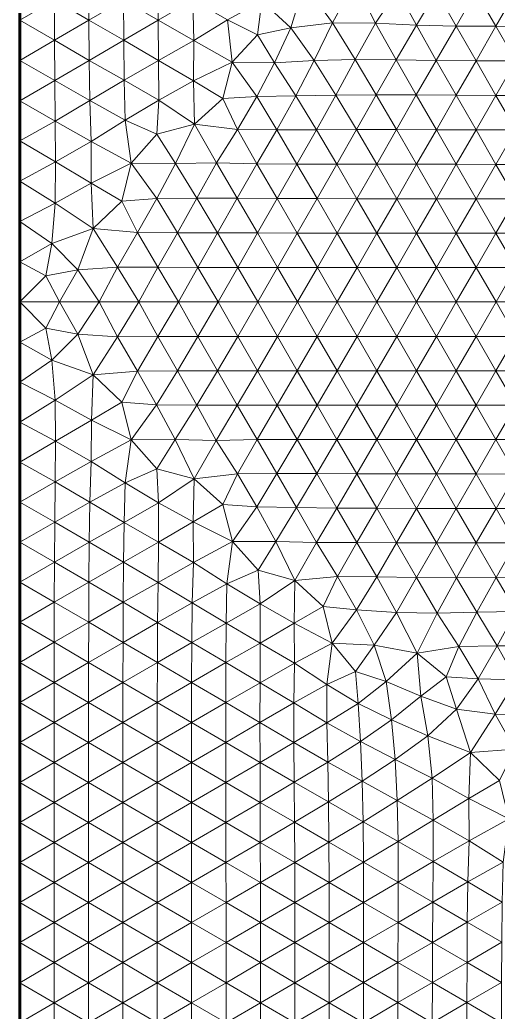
# Model space of a CAD drawing. Extents: x 1.2 to 53.9, y -43.5 to 3.2.
# Drawn here: x 31.409 to 33.82, y -34.335 to -29.338 of the extents above; entities that cross this region are included whole.
import ezdxf

# ---------------------------------------------------------------- set-up
doc = ezdxf.new("R2010")
doc.units = 0
doc.header["$MEASUREMENT"] = 0
doc.layers.add('layer', color=7, linetype='Continuous')

msp = doc.modelspace()

# ---------------------------------------------------------------- linework, layer by layer
at = {"color": 1, "lineweight": 60}
msp.add_line((31.4091, -43.4649), (31.4091, -23.259), dxfattribs=at)
at = {"layer": 'layer', "color": 47, "lineweight": 9}
for points in [[(31.4091, -29.1374), (31.4091, -29.3401), (31.5831, -29.2388)], [(31.7567, -29.1374), (31.5831, -29.2388), (31.7575, -29.34)], [(31.7567, -29.1374), (31.7575, -29.34), (31.9313, -29.2388)], [(32.1051, -29.1378), (31.9313, -29.2388), (32.1069, -29.3404)], [(32.1051, -29.1378), (32.1069, -29.3404), (32.2809, -29.2392)], [(32.8422, -29.1572), (32.6282, -29.2444), (32.7753, -29.3782)], [(32.8422, -29.1572), (32.7753, -29.3782), (32.9854, -29.3539)], [(32.8422, -29.1572), (32.9854, -29.3539), (33.0975, -29.1479)], [(32.9854, -29.3539), (33.2019, -29.356), (33.0975, -29.1479)], [(33.0975, -29.1479), (33.2019, -29.356), (33.3132, -29.1884)], [(33.2019, -29.356), (33.4081, -29.3657), (33.3132, -29.1884)], [(33.3132, -29.1884), (33.4081, -29.3657), (33.5093, -29.1953)], [(33.4081, -29.3657), (33.6087, -29.3696), (33.5093, -29.1953)], [(33.5093, -29.1953), (33.6087, -29.3696), (33.7075, -29.1964)], [(33.6087, -29.3696), (33.8085, -29.3711), (33.7075, -29.1964)], [(33.7075, -29.1964), (33.8085, -29.3711), (33.9075, -29.1972)], [(33.8085, -29.3711), (34.0085, -29.3719), (33.9075, -29.1972)], [(31.5831, -29.2388), (31.4091, -29.3401), (31.5837, -29.4414)], [(31.5831, -29.2388), (31.5837, -29.4414), (31.7575, -29.34)], [(31.9313, -29.2388), (31.7575, -29.34), (31.9326, -29.4412)], [(31.9313, -29.2388), (31.9326, -29.4412), (32.1069, -29.3404)], [(32.2809, -29.2392), (32.1069, -29.3404), (32.2855, -29.4429)], [(32.2809, -29.2392), (32.2855, -29.4429), (32.4557, -29.3383)], [(32.6282, -29.2444), (32.4557, -29.3383), (32.6066, -29.4134)], [(32.6282, -29.2444), (32.6066, -29.4134), (32.7753, -29.3782)], [(31.4091, -29.3401), (31.4091, -29.5428), (31.5837, -29.4414)], [(31.7575, -29.34), (31.5837, -29.4414), (31.759, -29.5425)], [(31.7575, -29.34), (31.759, -29.5425), (31.9326, -29.4412)], [(32.1069, -29.3404), (31.9326, -29.4412), (32.1083, -29.5427)], [(32.1069, -29.3404), (32.1083, -29.5427), (32.2855, -29.4429)], [(32.4557, -29.3383), (32.2855, -29.4429), (32.4799, -29.5508)], [(32.4557, -29.3383), (32.4799, -29.5508), (32.6066, -29.4134)], [(32.6066, -29.4134), (32.6934, -29.5553), (32.7753, -29.3782)], [(32.6934, -29.5553), (32.893, -29.544), (32.7753, -29.3782)], [(32.7753, -29.3782), (32.893, -29.544), (32.9854, -29.3539)], [(32.893, -29.544), (33.0992, -29.538), (32.9854, -29.3539)], [(32.9854, -29.3539), (33.0992, -29.538), (33.2019, -29.356)], [(33.0992, -29.538), (33.3053, -29.5396), (33.2019, -29.356)], [(33.2019, -29.356), (33.3053, -29.5396), (33.4081, -29.3657)], [(33.3053, -29.5396), (33.5081, -29.5428), (33.4081, -29.3657)], [(33.4081, -29.3657), (33.5081, -29.5428), (33.6087, -29.3696)], [(33.5081, -29.5428), (33.7087, -29.5446), (33.6087, -29.3696)], [(33.6087, -29.3696), (33.7087, -29.5446), (33.8085, -29.3711)], [(33.7087, -29.5446), (33.9088, -29.5455), (33.8085, -29.3711)], [(33.8085, -29.3711), (33.9088, -29.5455), (34.0085, -29.3719)], [(32.6066, -29.4134), (32.4799, -29.5508), (32.6934, -29.5553)], [(31.5837, -29.4414), (31.4091, -29.5428), (31.5849, -29.6443)], [(31.5837, -29.4414), (31.5849, -29.6443), (31.759, -29.5425)], [(31.9326, -29.4412), (31.759, -29.5425), (31.9348, -29.6428)], [(31.9326, -29.4412), (31.9348, -29.6428), (32.1083, -29.5427)], [(32.2855, -29.4429), (32.1083, -29.5427), (32.2837, -29.6463)], [(32.2855, -29.4429), (32.2837, -29.6463), (32.4799, -29.5508)], [(31.4091, -29.5428), (31.4091, -29.7455), (31.5849, -29.6443)], [(31.759, -29.5425), (31.5849, -29.6443), (31.7622, -29.7453)], [(31.759, -29.5425), (31.7622, -29.7453), (31.9348, -29.6428)], [(32.1083, -29.5427), (31.9348, -29.6428), (32.1089, -29.7422)], [(32.1083, -29.5427), (32.1089, -29.7422), (32.2837, -29.6463)], [(32.4799, -29.5508), (32.2837, -29.6463), (32.4324, -29.7351)], [(32.4799, -29.5508), (32.4324, -29.7351), (32.603, -29.7241)], [(32.4799, -29.5508), (32.603, -29.7241), (32.6934, -29.5553)], [(32.603, -29.7241), (32.8004, -29.721), (32.6934, -29.5553)], [(32.6934, -29.5553), (32.8004, -29.721), (32.893, -29.544)], [(32.8004, -29.721), (33.0017, -29.7172), (32.893, -29.544)], [(32.893, -29.544), (33.0017, -29.7172), (33.0992, -29.538)], [(33.0017, -29.7172), (33.2049, -29.7159), (33.0992, -29.538)], [(33.0992, -29.538), (33.2049, -29.7159), (33.3053, -29.5396)], [(33.2049, -29.7159), (33.4074, -29.7168), (33.3053, -29.5396)], [(33.3053, -29.5396), (33.4074, -29.7168), (33.5081, -29.5428)], [(33.4074, -29.7168), (33.6086, -29.7181), (33.5081, -29.5428)], [(33.5081, -29.5428), (33.6086, -29.7181), (33.7087, -29.5446)], [(33.6086, -29.7181), (33.8089, -29.7189), (33.7087, -29.5446)], [(33.7087, -29.5446), (33.8089, -29.7189), (33.9088, -29.5455)], [(33.8089, -29.7189), (34.009, -29.7193), (33.9088, -29.5455)], [(31.5849, -29.6443), (31.4091, -29.7455), (31.5871, -29.8482)], [(31.5849, -29.6443), (31.5871, -29.8482), (31.7622, -29.7453)], [(31.9348, -29.6428), (31.7622, -29.7453), (31.9405, -29.8428)], [(31.9348, -29.6428), (31.9405, -29.8428), (32.1089, -29.7422)], [(32.2837, -29.6463), (32.1089, -29.7422), (32.289, -29.8642)], [(32.2837, -29.6463), (32.289, -29.8642), (32.4324, -29.7351)], [(32.4324, -29.7351), (32.5056, -29.8898), (32.603, -29.7241)], [(32.5056, -29.8898), (32.7042, -29.8927), (32.603, -29.7241)], [(32.603, -29.7241), (32.7042, -29.8927), (32.8004, -29.721)], [(32.7042, -29.8927), (32.9045, -29.8922), (32.8004, -29.721)], [(32.8004, -29.721), (32.9045, -29.8922), (33.0017, -29.7172)], [(32.9045, -29.8922), (33.1058, -29.8913), (33.0017, -29.7172)], [(33.0017, -29.7172), (33.1058, -29.8913), (33.2049, -29.7159)], [(33.1058, -29.8913), (33.3074, -29.8913), (33.2049, -29.7159)], [(33.2049, -29.7159), (33.3074, -29.8913), (33.4074, -29.7168)], [(33.3074, -29.8913), (33.5084, -29.8918), (33.4074, -29.7168)], [(33.4074, -29.7168), (33.5084, -29.8918), (33.6086, -29.7181)], [(33.5084, -29.8918), (33.7089, -29.8923), (33.6086, -29.7181)], [(33.6086, -29.7181), (33.7089, -29.8923), (33.8089, -29.7189)], [(33.7089, -29.8923), (33.909, -29.8927), (33.8089, -29.7189)], [(33.8089, -29.7189), (33.909, -29.8927), (34.009, -29.7193)], [(31.4091, -29.7455), (31.4091, -29.9482), (31.5871, -29.8482)], [(31.7622, -29.7453), (31.5871, -29.8482), (31.7693, -29.9518)], [(31.7622, -29.7453), (31.7693, -29.9518), (31.9405, -29.8428)], [(32.1089, -29.7422), (31.9405, -29.8428), (32.1, -29.9144)], [(32.1089, -29.7422), (32.1, -29.9144), (32.289, -29.8642)], [(32.289, -29.8642), (32.5056, -29.8898), (32.4324, -29.7351)], [(31.5871, -29.8482), (31.4091, -29.9482), (31.5885, -30.0538)], [(31.5871, -29.8482), (31.5885, -30.0538), (31.7693, -29.9518)], [(31.9405, -29.8428), (31.7693, -29.9518), (31.9704, -30.0603)], [(31.9405, -29.8428), (31.9704, -30.0603), (32.1, -29.9144)], [(32.1, -29.9144), (32.1931, -30.0622), (32.289, -29.8642)], [(32.1931, -30.0622), (32.3996, -30.0589), (32.289, -29.8642)], [(32.289, -29.8642), (32.3996, -30.0589), (32.5056, -29.8898)], [(32.1, -29.9144), (31.9704, -30.0603), (32.1931, -30.0622)], [(32.3996, -30.0589), (32.6044, -30.0636), (32.5056, -29.8898)], [(32.5056, -29.8898), (32.6044, -30.0636), (32.7042, -29.8927)], [(32.6044, -30.0636), (32.8058, -30.0652), (32.7042, -29.8927)], [(32.7042, -29.8927), (32.8058, -30.0652), (32.9045, -29.8922)], [(32.8058, -30.0652), (33.0068, -30.0653), (32.9045, -29.8922)], [(32.9045, -29.8922), (33.0068, -30.0653), (33.1058, -29.8913)], [(33.0068, -30.0653), (33.2077, -30.0653), (33.1058, -29.8913)], [(33.1058, -29.8913), (33.2077, -30.0653), (33.3074, -29.8913)], [(33.2077, -30.0653), (33.4084, -30.0655), (33.3074, -29.8913)], [(33.3074, -29.8913), (33.4084, -30.0655), (33.5084, -29.8918)], [(33.4084, -30.0655), (33.6088, -30.0657), (33.5084, -29.8918)], [(33.5084, -29.8918), (33.6088, -30.0657), (33.7089, -29.8923)], [(33.6088, -30.0657), (33.809, -30.066), (33.7089, -29.8923)], [(33.7089, -29.8923), (33.809, -30.066), (33.909, -29.8927)], [(33.809, -30.066), (34.009, -30.0661), (33.909, -29.8927)], [(31.4091, -29.9482), (31.4091, -30.1509), (31.5885, -30.0538)], [(31.7693, -29.9518), (31.5885, -30.0538), (31.7694, -30.1614)], [(31.7693, -29.9518), (31.7694, -30.1614), (31.9704, -30.0603)], [(31.5885, -30.0538), (31.4091, -30.1509), (31.5876, -30.2622)], [(31.5885, -30.0538), (31.5876, -30.2622), (31.7694, -30.1614)], [(31.9704, -30.0603), (31.7694, -30.1614), (31.9238, -30.2517)], [(31.9704, -30.0603), (31.9238, -30.2517), (32.0988, -30.2385)], [(31.9704, -30.0603), (32.0988, -30.2385), (32.1931, -30.0622)], [(32.0988, -30.2385), (32.3007, -30.2364), (32.1931, -30.0622)], [(32.1931, -30.0622), (32.3007, -30.2364), (32.3996, -30.0589)], [(32.3007, -30.2364), (32.5039, -30.2366), (32.3996, -30.0589)], [(32.3996, -30.0589), (32.5039, -30.2366), (32.6044, -30.0636)], [(32.5039, -30.2366), (32.7062, -30.238), (32.6044, -30.0636)], [(32.6044, -30.0636), (32.7062, -30.238), (32.8058, -30.0652)], [(32.7062, -30.238), (32.9073, -30.2387), (32.8058, -30.0652)], [(32.8058, -30.0652), (32.9073, -30.2387), (33.0068, -30.0653)], [(32.9073, -30.2387), (33.108, -30.2389), (33.0068, -30.0653)], [(33.0068, -30.0653), (33.108, -30.2389), (33.2077, -30.0653)], [(33.108, -30.2389), (33.3085, -30.239), (33.2077, -30.0653)], [(33.2077, -30.0653), (33.3085, -30.239), (33.4084, -30.0655)], [(33.3085, -30.239), (33.5088, -30.2391), (33.4084, -30.0655)], [(33.4084, -30.0655), (33.5088, -30.2391), (33.6088, -30.0657)], [(33.5088, -30.2391), (33.709, -30.2392), (33.6088, -30.0657)], [(33.6088, -30.0657), (33.709, -30.2392), (33.809, -30.066)], [(33.709, -30.2392), (33.909, -30.2393), (33.809, -30.066)], [(33.809, -30.066), (33.909, -30.2393), (34.009, -30.0661)], [(31.4091, -30.1509), (31.4091, -30.3536), (31.5876, -30.2622)], [(31.7694, -30.1614), (31.5876, -30.2622), (31.7792, -30.3896)], [(31.7694, -30.1614), (31.7792, -30.3896), (31.9238, -30.2517)], [(31.5876, -30.2622), (31.4091, -30.3536), (31.571, -30.4642)], [(31.5876, -30.2622), (31.571, -30.4642), (31.7792, -30.3896)], [(31.7792, -30.3896), (32.0018, -30.4095), (31.9238, -30.2517)], [(31.9238, -30.2517), (32.0018, -30.4095), (32.0988, -30.2385)], [(32.0018, -30.4095), (32.203, -30.4107), (32.0988, -30.2385)], [(32.0988, -30.2385), (32.203, -30.4107), (32.3007, -30.2364)], [(32.203, -30.4107), (32.4049, -30.4109), (32.3007, -30.2364)], [(32.3007, -30.2364), (32.4049, -30.4109), (32.5039, -30.2366)], [(32.4049, -30.4109), (32.6066, -30.4114), (32.5039, -30.2366)], [(32.5039, -30.2366), (32.6066, -30.4114), (32.7062, -30.238)], [(32.6066, -30.4114), (32.8077, -30.4119), (32.7062, -30.238)], [(32.7062, -30.238), (32.8077, -30.4119), (32.9073, -30.2387)], [(32.8077, -30.4119), (33.0083, -30.4122), (32.9073, -30.2387)], [(32.9073, -30.2387), (33.0083, -30.4122), (33.108, -30.2389)], [(33.0083, -30.4122), (33.2087, -30.4124), (33.108, -30.2389)], [(33.108, -30.2389), (33.2087, -30.4124), (33.3085, -30.239)], [(33.2087, -30.4124), (33.4089, -30.4125), (33.3085, -30.239)], [(33.3085, -30.239), (33.4089, -30.4125), (33.5088, -30.2391)], [(33.4089, -30.4125), (33.609, -30.4125), (33.5088, -30.2391)], [(33.5088, -30.2391), (33.609, -30.4125), (33.709, -30.2392)], [(33.609, -30.4125), (33.809, -30.4126), (33.709, -30.2392)], [(33.709, -30.2392), (33.809, -30.4126), (33.909, -30.2393)], [(33.809, -30.4126), (34.0091, -30.4126), (33.909, -30.2393)], [(31.4091, -30.3536), (31.4091, -30.5563), (31.571, -30.4642)], [(31.7792, -30.3896), (31.571, -30.4642), (31.7015, -30.5969)], [(31.7015, -30.5969), (31.9009, -30.583), (31.7792, -30.3896)], [(31.7792, -30.3896), (31.9009, -30.583), (32.0018, -30.4095)], [(31.9009, -30.583), (32.105, -30.5843), (32.0018, -30.4095)], [(32.0018, -30.4095), (32.105, -30.5843), (32.203, -30.4107)], [(32.105, -30.5843), (32.3064, -30.5848), (32.203, -30.4107)], [(32.203, -30.4107), (32.3064, -30.5848), (32.4049, -30.4109)], [(32.3064, -30.5848), (32.5074, -30.5851), (32.4049, -30.4109)], [(32.4049, -30.4109), (32.5074, -30.5851), (32.6066, -30.4114)], [(32.5074, -30.5851), (32.7081, -30.5854), (32.6066, -30.4114)], [(32.6066, -30.4114), (32.7081, -30.5854), (32.8077, -30.4119)], [(32.7081, -30.5854), (32.9086, -30.5856), (32.8077, -30.4119)], [(32.8077, -30.4119), (32.9086, -30.5856), (33.0083, -30.4122)], [(32.9086, -30.5856), (33.1088, -30.5857), (33.0083, -30.4122)], [(33.0083, -30.4122), (33.1088, -30.5857), (33.2087, -30.4124)], [(33.1088, -30.5857), (33.3089, -30.5857), (33.2087, -30.4124)], [(33.2087, -30.4124), (33.3089, -30.5857), (33.4089, -30.4125)], [(33.3089, -30.5857), (33.509, -30.5858), (33.4089, -30.4125)], [(33.4089, -30.4125), (33.509, -30.5858), (33.609, -30.4125)], [(33.509, -30.5858), (33.709, -30.5858), (33.609, -30.4125)], [(33.609, -30.4125), (33.709, -30.5858), (33.809, -30.4126)], [(33.709, -30.5858), (33.9091, -30.5858), (33.809, -30.4126)], [(33.809, -30.4126), (33.9091, -30.5858), (34.0091, -30.4126)], [(31.571, -30.4642), (31.4091, -30.5563), (31.5399, -30.627)], [(31.571, -30.4642), (31.5399, -30.627), (31.7015, -30.5969)], [(31.4091, -30.5563), (31.4091, -30.759), (31.5399, -30.627)], [(31.4091, -30.759), (31.6091, -30.759), (31.5399, -30.627)], [(31.5399, -30.627), (31.6091, -30.759), (31.7015, -30.5969)], [(31.6091, -30.759), (31.8091, -30.759), (31.7015, -30.5969)], [(31.7015, -30.5969), (31.8091, -30.759), (31.9009, -30.583)], [(31.8091, -30.759), (32.0091, -30.759), (31.9009, -30.583)], [(31.9009, -30.583), (32.0091, -30.759), (32.105, -30.5843)], [(32.0091, -30.759), (32.2091, -30.759), (32.105, -30.5843)], [(32.105, -30.5843), (32.2091, -30.759), (32.3064, -30.5848)], [(32.2091, -30.759), (32.4091, -30.759), (32.3064, -30.5848)], [(32.3064, -30.5848), (32.4091, -30.759), (32.5074, -30.5851)], [(32.4091, -30.759), (32.6091, -30.759), (32.5074, -30.5851)], [(32.5074, -30.5851), (32.6091, -30.759), (32.7081, -30.5854)], [(32.6091, -30.759), (32.8091, -30.759), (32.7081, -30.5854)], [(32.7081, -30.5854), (32.8091, -30.759), (32.9086, -30.5856)], [(32.8091, -30.759), (33.0091, -30.759), (32.9086, -30.5856)], [(32.9086, -30.5856), (33.0091, -30.759), (33.1088, -30.5857)], [(33.0091, -30.759), (33.2091, -30.759), (33.1088, -30.5857)], [(33.1088, -30.5857), (33.2091, -30.759), (33.3089, -30.5857)], [(33.2091, -30.759), (33.4091, -30.759), (33.3089, -30.5857)], [(33.3089, -30.5857), (33.4091, -30.759), (33.509, -30.5858)], [(33.4091, -30.759), (33.6091, -30.759), (33.509, -30.5858)], [(33.509, -30.5858), (33.6091, -30.759), (33.709, -30.5858)], [(33.6091, -30.759), (33.8091, -30.759), (33.709, -30.5858)], [(33.709, -30.5858), (33.8091, -30.759), (33.9091, -30.5858)], [(33.8091, -30.759), (34.0091, -30.759), (33.9091, -30.5858)], [(31.4091, -30.759), (31.4091, -30.9607), (31.54, -30.8903)], [(31.6091, -30.759), (31.4091, -30.759), (31.54, -30.8903)], [(31.7015, -30.9205), (31.6091, -30.759), (31.54, -30.8903)], [(31.8091, -30.759), (31.6091, -30.759), (31.7015, -30.9205)], [(31.901, -30.9342), (31.8091, -30.759), (31.7015, -30.9205)], [(32.0091, -30.759), (31.8091, -30.759), (31.901, -30.9342)], [(32.1051, -30.9329), (32.0091, -30.759), (31.901, -30.9342)], [(32.2091, -30.759), (32.0091, -30.759), (32.1051, -30.9329)], [(32.3064, -30.9324), (32.2091, -30.759), (32.1051, -30.9329)], [(32.4091, -30.759), (32.2091, -30.759), (32.3064, -30.9324)], [(32.5074, -30.9323), (32.4091, -30.759), (32.3064, -30.9324)], [(32.6091, -30.759), (32.4091, -30.759), (32.5074, -30.9323)], [(32.708, -30.9322), (32.6091, -30.759), (32.5074, -30.9323)], [(32.8091, -30.759), (32.6091, -30.759), (32.708, -30.9322)], [(32.9085, -30.9322), (32.8091, -30.759), (32.708, -30.9322)], [(33.0091, -30.759), (32.8091, -30.759), (32.9085, -30.9322)], [(33.1088, -30.9322), (33.0091, -30.759), (32.9085, -30.9322)], [(33.2091, -30.759), (33.0091, -30.759), (33.1088, -30.9322)], [(33.3089, -30.9322), (33.2091, -30.759), (33.1088, -30.9322)], [(33.4091, -30.759), (33.2091, -30.759), (33.3089, -30.9322)], [(33.509, -30.9322), (33.4091, -30.759), (33.3089, -30.9322)], [(33.6091, -30.759), (33.4091, -30.759), (33.509, -30.9322)], [(33.709, -30.9322), (33.6091, -30.759), (33.509, -30.9322)], [(33.8091, -30.759), (33.6091, -30.759), (33.709, -30.9322)], [(33.9091, -30.9322), (33.8091, -30.759), (33.709, -30.9322)], [(34.0091, -30.759), (33.8091, -30.759), (33.9091, -30.9322)], [(31.54, -30.8903), (31.4091, -30.9607), (31.5711, -31.0523)], [(31.54, -30.8903), (31.5711, -31.0523), (31.7015, -30.9205)], [(31.7015, -30.9205), (31.5711, -31.0523), (31.7793, -31.1266)], [(31.901, -30.9342), (31.7015, -30.9205), (31.7793, -31.1266)], [(31.4091, -30.9607), (31.4091, -31.1623), (31.5711, -31.0523)], [(32.0018, -31.1068), (31.901, -30.9342), (31.7793, -31.1266)], [(32.1051, -30.9329), (31.901, -30.9342), (32.0018, -31.1068)], [(32.203, -31.1056), (32.1051, -30.9329), (32.0018, -31.1068)], [(32.3064, -30.9324), (32.1051, -30.9329), (32.203, -31.1056)], [(32.4048, -31.1057), (32.3064, -30.9324), (32.203, -31.1056)], [(32.5074, -30.9323), (32.3064, -30.9324), (32.4048, -31.1057)], [(32.6065, -31.1056), (32.5074, -30.9323), (32.4048, -31.1057)], [(32.708, -30.9322), (32.5074, -30.9323), (32.6065, -31.1056)], [(32.8076, -31.1053), (32.708, -30.9322), (32.6065, -31.1056)], [(32.9085, -30.9322), (32.708, -30.9322), (32.8076, -31.1053)], [(33.0083, -31.1052), (32.9085, -30.9322), (32.8076, -31.1053)], [(33.1088, -30.9322), (32.9085, -30.9322), (33.0083, -31.1052)], [(33.2086, -31.1053), (33.1088, -30.9322), (33.0083, -31.1052)], [(33.3089, -30.9322), (33.1088, -30.9322), (33.2086, -31.1053)], [(33.4089, -31.1053), (33.3089, -30.9322), (33.2086, -31.1053)], [(33.509, -30.9322), (33.3089, -30.9322), (33.4089, -31.1053)], [(33.609, -31.1054), (33.509, -30.9322), (33.4089, -31.1053)], [(33.709, -30.9322), (33.509, -30.9322), (33.609, -31.1054)], [(33.809, -31.1054), (33.709, -30.9322), (33.609, -31.1054)], [(33.9091, -30.9322), (33.709, -30.9322), (33.809, -31.1054)], [(34.0091, -31.1055), (33.9091, -30.9322), (33.809, -31.1054)], [(31.5711, -31.0523), (31.4091, -31.1623), (31.5877, -31.2532)], [(31.5711, -31.0523), (31.5877, -31.2532), (31.7793, -31.1266)], [(31.7793, -31.1266), (31.5877, -31.2532), (31.7696, -31.3534)], [(31.7793, -31.1266), (31.7696, -31.3534), (31.9237, -31.2636)], [(32.0018, -31.1068), (31.7793, -31.1266), (31.9237, -31.2636)], [(32.0986, -31.2766), (32.0018, -31.1068), (31.9237, -31.2636)], [(32.203, -31.1056), (32.0018, -31.1068), (32.0986, -31.2766)], [(32.3005, -31.2791), (32.203, -31.1056), (32.0986, -31.2766)], [(32.4048, -31.1057), (32.203, -31.1056), (32.3005, -31.2791)], [(32.5038, -31.2793), (32.4048, -31.1057), (32.3005, -31.2791)], [(32.6065, -31.1056), (32.4048, -31.1057), (32.5038, -31.2793)], [(32.7062, -31.2785), (32.6065, -31.1056), (32.5038, -31.2793)], [(32.8076, -31.1053), (32.6065, -31.1056), (32.7062, -31.2785)], [(32.9075, -31.2782), (32.8076, -31.1053), (32.7062, -31.2785)], [(33.0083, -31.1052), (32.8076, -31.1053), (32.9075, -31.2782)], [(33.1082, -31.2782), (33.0083, -31.1052), (32.9075, -31.2782)], [(33.2086, -31.1053), (33.0083, -31.1052), (33.1082, -31.2782)], [(33.3086, -31.2784), (33.2086, -31.1053), (33.1082, -31.2782)], [(33.4089, -31.1053), (33.2086, -31.1053), (33.3086, -31.2784)], [(33.5089, -31.2785), (33.4089, -31.1053), (33.3086, -31.2784)], [(33.609, -31.1054), (33.4089, -31.1053), (33.5089, -31.2785)], [(33.709, -31.2786), (33.609, -31.1054), (33.5089, -31.2785)], [(33.809, -31.1054), (33.609, -31.1054), (33.709, -31.2786)], [(33.9091, -31.2787), (33.809, -31.1054), (33.709, -31.2786)], [(34.0091, -31.1055), (33.809, -31.1054), (33.9091, -31.2787)], [(31.4091, -31.1623), (31.4091, -31.3639), (31.5877, -31.2532)], [(31.5877, -31.2532), (31.4091, -31.3639), (31.5886, -31.4605)], [(31.5877, -31.2532), (31.5886, -31.4605), (31.7696, -31.3534)], [(31.9237, -31.2636), (31.7696, -31.3534), (31.9704, -31.4536)], [(31.9237, -31.2636), (31.9704, -31.4536), (32.0986, -31.2766)], [(32.0986, -31.2766), (31.9704, -31.4536), (32.1926, -31.4517)], [(32.3005, -31.2791), (32.0986, -31.2766), (32.1926, -31.4517)], [(32.3993, -31.4557), (32.3005, -31.2791), (32.1926, -31.4517)], [(32.5038, -31.2793), (32.3005, -31.2791), (32.3993, -31.4557)], [(32.6046, -31.4518), (32.5038, -31.2793), (32.3993, -31.4557)], [(32.7062, -31.2785), (32.5038, -31.2793), (32.6046, -31.4518)], [(32.8064, -31.4508), (32.7062, -31.2785), (32.6046, -31.4518)], [(32.9075, -31.2782), (32.7062, -31.2785), (32.8064, -31.4508)], [(33.0075, -31.451), (32.9075, -31.2782), (32.8064, -31.4508)], [(33.1082, -31.2782), (32.9075, -31.2782), (33.0075, -31.451)], [(33.2082, -31.4513), (33.1082, -31.2782), (33.0075, -31.451)], [(33.3086, -31.2784), (33.1082, -31.2782), (33.2082, -31.4513)], [(33.4087, -31.4516), (33.3086, -31.2784), (33.2082, -31.4513)], [(33.5089, -31.2785), (33.3086, -31.2784), (33.4087, -31.4516)], [(33.6089, -31.4518), (33.5089, -31.2785), (33.4087, -31.4516)], [(33.709, -31.2786), (33.5089, -31.2785), (33.6089, -31.4518)], [(33.809, -31.4519), (33.709, -31.2786), (33.6089, -31.4518)], [(33.9091, -31.2787), (33.709, -31.2786), (33.809, -31.4519)], [(34.0091, -31.4519), (33.9091, -31.2787), (33.809, -31.4519)], [(31.4091, -31.3639), (31.4091, -31.5655), (31.5886, -31.4605)], [(31.7696, -31.3534), (31.5886, -31.4605), (31.7693, -31.5616)], [(31.7696, -31.3534), (31.7693, -31.5616), (31.9704, -31.4536)], [(31.5886, -31.4605), (31.4091, -31.5655), (31.587, -31.6649)], [(31.5886, -31.4605), (31.587, -31.6649), (31.7693, -31.5616)], [(31.9704, -31.4536), (31.7693, -31.5616), (31.9405, -31.6697)], [(31.9704, -31.4536), (31.9405, -31.6697), (32.0999, -31.5986)], [(31.9704, -31.4536), (32.0999, -31.5986), (32.1926, -31.4517)], [(32.1926, -31.4517), (32.0999, -31.5986), (32.2884, -31.649)], [(32.3993, -31.4557), (32.1926, -31.4517), (32.2884, -31.649)], [(32.5054, -31.6244), (32.3993, -31.4557), (32.2884, -31.649)], [(32.6046, -31.4518), (32.3993, -31.4557), (32.5054, -31.6244)], [(32.7052, -31.6225), (32.6046, -31.4518), (32.5054, -31.6244)], [(32.8064, -31.4508), (32.6046, -31.4518), (32.7052, -31.6225)], [(32.9063, -31.6232), (32.8064, -31.4508), (32.7052, -31.6225)], [(33.0075, -31.451), (32.8064, -31.4508), (32.9063, -31.6232)], [(33.1075, -31.624), (33.0075, -31.451), (32.9063, -31.6232)], [(33.2082, -31.4513), (33.0075, -31.451), (33.1075, -31.624)], [(33.3083, -31.6245), (33.2082, -31.4513), (33.1075, -31.624)], [(33.4087, -31.4516), (33.2082, -31.4513), (33.3083, -31.6245)], [(33.5088, -31.6249), (33.4087, -31.4516), (33.3083, -31.6245)], [(33.6089, -31.4518), (33.4087, -31.4516), (33.5088, -31.6249)], [(33.7091, -31.6251), (33.6089, -31.4518), (33.5088, -31.6249)], [(33.809, -31.4519), (33.6089, -31.4518), (33.7091, -31.6251)], [(33.9091, -31.6252), (33.809, -31.4519), (33.7091, -31.6251)], [(34.0091, -31.4519), (33.809, -31.4519), (33.9091, -31.6252)], [(31.4091, -31.5655), (31.4091, -31.7671), (31.587, -31.6649)], [(31.7693, -31.5616), (31.587, -31.6649), (31.7621, -31.7669)], [(31.7693, -31.5616), (31.7621, -31.7669), (31.9405, -31.6697)], [(32.0999, -31.5986), (31.9405, -31.6697), (32.1086, -31.7699)], [(32.0999, -31.5986), (32.1086, -31.7699), (32.2884, -31.649)], [(32.5054, -31.6244), (32.2884, -31.649), (32.4319, -31.7788)], [(32.6041, -31.7911), (32.5054, -31.6244), (32.4319, -31.7788)], [(32.7052, -31.6225), (32.5054, -31.6244), (32.6041, -31.7911)], [(32.8041, -31.7946), (32.7052, -31.6225), (32.6041, -31.7911)], [(32.9063, -31.6232), (32.7052, -31.6225), (32.8041, -31.7946)], [(33.0062, -31.7965), (32.9063, -31.6232), (32.8041, -31.7946)], [(33.1075, -31.624), (32.9063, -31.6232), (33.0062, -31.7965)], [(33.2078, -31.7973), (33.1075, -31.624), (33.0062, -31.7965)], [(33.3083, -31.6245), (33.1075, -31.624), (33.2078, -31.7973)], [(33.4086, -31.7981), (33.3083, -31.6245), (33.2078, -31.7973)], [(33.5088, -31.6249), (33.3083, -31.6245), (33.4086, -31.7981)], [(33.6091, -31.7985), (33.5088, -31.6249), (33.4086, -31.7981)], [(33.7091, -31.6251), (33.5088, -31.6249), (33.6091, -31.7985)], [(33.8093, -31.7986), (33.7091, -31.6251), (33.6091, -31.7985)], [(33.9091, -31.6252), (33.7091, -31.6251), (33.8093, -31.7986)], [(34.0093, -31.7985), (33.9091, -31.6252), (33.8093, -31.7986)], [(31.587, -31.6649), (31.4091, -31.7671), (31.5848, -31.8676)], [(31.587, -31.6649), (31.5848, -31.8676), (31.7621, -31.7669)], [(31.9405, -31.6697), (31.7621, -31.7669), (31.9345, -31.8688)], [(31.9405, -31.6697), (31.9345, -31.8688), (32.1086, -31.7699)], [(32.2884, -31.649), (32.1086, -31.7699), (32.2831, -31.8666)], [(32.2884, -31.649), (32.2831, -31.8666), (32.4319, -31.7788)], [(31.4091, -31.7671), (31.4091, -31.9687), (31.5848, -31.8676)], [(31.7621, -31.7669), (31.5848, -31.8676), (31.7587, -31.9687)], [(31.7621, -31.7669), (31.7587, -31.9687), (31.9345, -31.8688)], [(32.1086, -31.7699), (31.9345, -31.8688), (32.1076, -31.969)], [(32.1086, -31.7699), (32.1076, -31.969), (32.2831, -31.8666)], [(32.4319, -31.7788), (32.2831, -31.8666), (32.4805, -31.9652)], [(32.4319, -31.7788), (32.4805, -31.9652), (32.6041, -31.7911)], [(32.6041, -31.7911), (32.4805, -31.9652), (32.6993, -31.9646)], [(32.8041, -31.7946), (32.6041, -31.7911), (32.6993, -31.9646)], [(32.9036, -31.9709), (32.8041, -31.7946), (32.6993, -31.9646)], [(33.0062, -31.7965), (32.8041, -31.7946), (32.9036, -31.9709)], [(33.1073, -31.9697), (33.0062, -31.7965), (32.9036, -31.9709)], [(33.2078, -31.7973), (33.0062, -31.7965), (33.1073, -31.9697)], [(33.3083, -31.9711), (33.2078, -31.7973), (33.1073, -31.9697)], [(33.4086, -31.7981), (33.2078, -31.7973), (33.3083, -31.9711)], [(33.5092, -31.9723), (33.4086, -31.7981), (33.3083, -31.9711)], [(33.6091, -31.7985), (33.4086, -31.7981), (33.5092, -31.9723)], [(33.7097, -31.9723), (33.6091, -31.7985), (33.5092, -31.9723)], [(33.8093, -31.7986), (33.6091, -31.7985), (33.7097, -31.9723)], [(33.9096, -31.972), (33.8093, -31.7986), (33.7097, -31.9723)], [(34.0093, -31.7985), (33.8093, -31.7986), (33.9096, -31.972)], [(31.5848, -31.8676), (31.4091, -31.9687), (31.5835, -32.0694)], [(31.5848, -31.8676), (31.5835, -32.0694), (31.7587, -31.9687)], [(31.9345, -31.8688), (31.7587, -31.9687), (31.932, -32.0696)], [(31.9345, -31.8688), (31.932, -32.0696), (32.1076, -31.969)], [(32.2831, -31.8666), (32.1076, -31.969), (32.2843, -32.0701)], [(32.2831, -31.8666), (32.2843, -32.0701), (32.4805, -31.9652)], [(31.4091, -31.9687), (31.4091, -32.1703), (31.5835, -32.0694)], [(31.7587, -31.9687), (31.5835, -32.0694), (31.757, -32.1702)], [(31.7587, -31.9687), (31.757, -32.1702), (31.932, -32.0696)], [(32.1076, -31.969), (31.932, -32.0696), (32.1056, -32.1707)], [(32.1076, -31.969), (32.1056, -32.1707), (32.2843, -32.0701)], [(32.4805, -31.9652), (32.2843, -32.0701), (32.4532, -32.1782)], [(32.4805, -31.9652), (32.4532, -32.1782), (32.6095, -32.1092)], [(32.4805, -31.9652), (32.6095, -32.1092), (32.6993, -31.9646)], [(32.6993, -31.9646), (32.6095, -32.1092), (32.7956, -32.1613)], [(32.9036, -31.9709), (32.6993, -31.9646), (32.7956, -32.1613)], [(33.0096, -32.1405), (32.9036, -31.9709), (32.7956, -32.1613)], [(33.1073, -31.9697), (32.9036, -31.9709), (33.0096, -32.1405)], [(33.2079, -32.1432), (33.1073, -31.9697), (33.0096, -32.1405)], [(33.3083, -31.9711), (33.1073, -31.9697), (33.2079, -32.1432)], [(33.409, -32.147), (33.3083, -31.9711), (33.2079, -32.1432)], [(33.5092, -31.9723), (33.3083, -31.9711), (33.409, -32.147)], [(33.6105, -32.1472), (33.5092, -31.9723), (33.409, -32.147)], [(33.7097, -31.9723), (33.5092, -31.9723), (33.6105, -32.1472)], [(33.8106, -32.1458), (33.7097, -31.9723), (33.6105, -32.1472)], [(33.9096, -31.972), (33.7097, -31.9723), (33.8106, -32.1458)], [(34.0099, -32.1451), (33.9096, -31.972), (33.8106, -32.1458)], [(31.5835, -32.0694), (31.4091, -32.1703), (31.5828, -32.2711)], [(31.5835, -32.0694), (31.5828, -32.2711), (31.757, -32.1702)], [(31.932, -32.0696), (31.757, -32.1702), (31.9303, -32.2711)], [(31.932, -32.0696), (31.9303, -32.2711), (32.1056, -32.1707)], [(32.2843, -32.0701), (32.1056, -32.1707), (32.2782, -32.2731)], [(32.2843, -32.0701), (32.2782, -32.2731), (32.4532, -32.1782)], [(32.6095, -32.1092), (32.4532, -32.1782), (32.6197, -32.2789)], [(32.6095, -32.1092), (32.6197, -32.2789), (32.7956, -32.1613)], [(31.4091, -32.1703), (31.4091, -32.3719), (31.5828, -32.2711)], [(31.757, -32.1702), (31.5828, -32.2711), (31.7561, -32.3719)], [(31.757, -32.1702), (31.7561, -32.3719), (31.9303, -32.2711)], [(32.1056, -32.1707), (31.9303, -32.2711), (32.1033, -32.3724)], [(32.1056, -32.1707), (32.1033, -32.3724), (32.2782, -32.2731)], [(32.7956, -32.1613), (32.6197, -32.2789), (32.7915, -32.3767)], [(32.7956, -32.1613), (32.7915, -32.3767), (32.9373, -32.2925)], [(33.0096, -32.1405), (32.7956, -32.1613), (32.9373, -32.2925)], [(33.1067, -32.3097), (33.0096, -32.1405), (32.9373, -32.2925)], [(33.2079, -32.1432), (33.0096, -32.1405), (33.1067, -32.3097)], [(33.3069, -32.3229), (33.2079, -32.1432), (33.1067, -32.3097)], [(33.409, -32.147), (33.2079, -32.1432), (33.3069, -32.3229)], [(33.5118, -32.3262), (33.409, -32.147), (33.3069, -32.3229)], [(33.6105, -32.1472), (33.409, -32.147), (33.5118, -32.3262)], [(33.7131, -32.3203), (33.6105, -32.1472), (33.5118, -32.3262)], [(33.8106, -32.1458), (33.6105, -32.1472), (33.7131, -32.3203)], [(33.9112, -32.3183), (33.8106, -32.1458), (33.7131, -32.3203)], [(34.0099, -32.1451), (33.8106, -32.1458), (33.9112, -32.3183)], [(32.4532, -32.1782), (32.2782, -32.2731), (32.449, -32.3754)], [(32.4532, -32.1782), (32.449, -32.3754), (32.6197, -32.2789)], [(31.5828, -32.2711), (31.4091, -32.3719), (31.5825, -32.4727)], [(31.5828, -32.2711), (31.5825, -32.4727), (31.7561, -32.3719)], [(31.9303, -32.2711), (31.7561, -32.3719), (31.9293, -32.4728)], [(31.9303, -32.2711), (31.9293, -32.4728), (32.1033, -32.3724)], [(32.2782, -32.2731), (32.1033, -32.3724), (32.2757, -32.4739)], [(32.2782, -32.2731), (32.2757, -32.4739), (32.449, -32.3754)], [(32.6197, -32.2789), (32.449, -32.3754), (32.6201, -32.4761)], [(32.6197, -32.2789), (32.6201, -32.4761), (32.7915, -32.3767)], [(32.9373, -32.2925), (32.7915, -32.3767), (32.9832, -32.4777)], [(32.9373, -32.2925), (32.9832, -32.4777), (33.1067, -32.3097)], [(33.1067, -32.3097), (32.9832, -32.4777), (33.1947, -32.4869)], [(33.3069, -32.3229), (33.1067, -32.3097), (33.1947, -32.4869)], [(33.4113, -32.5269), (33.3069, -32.3229), (33.1947, -32.4869)], [(33.5118, -32.3262), (33.3069, -32.3229), (33.4113, -32.5269)], [(33.7131, -32.3203), (33.5118, -32.3262), (33.6212, -32.4943)], [(33.8141, -32.4904), (33.7131, -32.3203), (33.6212, -32.4943)], [(33.9112, -32.3183), (33.7131, -32.3203), (33.8141, -32.4904)], [(34.0104, -32.4907), (33.9112, -32.3183), (33.8141, -32.4904)], [(31.4091, -32.3719), (31.4091, -32.5736), (31.5825, -32.4727)], [(31.7561, -32.3719), (31.5825, -32.4727), (31.7557, -32.5735)], [(31.7561, -32.3719), (31.7557, -32.5735), (31.9293, -32.4728)], [(32.1033, -32.3724), (31.9293, -32.4728), (32.1022, -32.5738)], [(32.1033, -32.3724), (32.1022, -32.5738), (32.2757, -32.4739)], [(32.449, -32.3754), (32.2757, -32.4739), (32.4477, -32.575)], [(32.449, -32.3754), (32.4477, -32.575), (32.6201, -32.4761)], [(33.6212, -32.4943), (33.5118, -32.3262), (33.4113, -32.5269)], [(32.7915, -32.3767), (32.6201, -32.4761), (32.7935, -32.5776)], [(32.7915, -32.3767), (32.7935, -32.5776), (32.9832, -32.4777)], [(31.5825, -32.4727), (31.4091, -32.5736), (31.5823, -32.6743)], [(31.5825, -32.4727), (31.5823, -32.6743), (31.7557, -32.5735)], [(31.9293, -32.4728), (31.7557, -32.5735), (31.9288, -32.6744)], [(31.9293, -32.4728), (31.9288, -32.6744), (32.1022, -32.5738)], [(32.2757, -32.4739), (32.1022, -32.5738), (32.2748, -32.6748)], [(32.2757, -32.4739), (32.2748, -32.6748), (32.4477, -32.575)], [(32.6201, -32.4761), (32.4477, -32.575), (32.6196, -32.6761)], [(32.6201, -32.4761), (32.6196, -32.6761), (32.7935, -32.5776)], [(32.9832, -32.4777), (32.7935, -32.5776), (32.9568, -32.6846)], [(32.9832, -32.4777), (32.9568, -32.6846), (33.1014, -32.6193)], [(32.9832, -32.4777), (33.1014, -32.6193), (33.1947, -32.4869)], [(33.1947, -32.4869), (33.1014, -32.6193), (33.2563, -32.6695)], [(33.4113, -32.5269), (33.1947, -32.4869), (33.2563, -32.6695)], [(33.6212, -32.4943), (33.4113, -32.5269), (33.5584, -32.6462)], [(33.7195, -32.6564), (33.6212, -32.4943), (33.5584, -32.6462)], [(33.8141, -32.4904), (33.6212, -32.4943), (33.7195, -32.6564)], [(33.9105, -32.6623), (33.8141, -32.4904), (33.7195, -32.6564)], [(34.0104, -32.4907), (33.8141, -32.4904), (33.9105, -32.6623)], [(31.4091, -32.5736), (31.4091, -32.7752), (31.5823, -32.6743)], [(31.7557, -32.5735), (31.5823, -32.6743), (31.7555, -32.7752)], [(31.7557, -32.5735), (31.7555, -32.7752), (31.9288, -32.6744)], [(32.1022, -32.5738), (31.9288, -32.6744), (32.1018, -32.7752)], [(32.1022, -32.5738), (32.1018, -32.7752), (32.2748, -32.6748)], [(32.4477, -32.575), (32.2748, -32.6748), (32.4472, -32.7757)], [(32.4477, -32.575), (32.4472, -32.7757), (32.6196, -32.6761)], [(33.4113, -32.5269), (33.2563, -32.6695), (33.4308, -32.7433)], [(33.5584, -32.6462), (33.4113, -32.5269), (33.4308, -32.7433)], [(32.7935, -32.5776), (32.6196, -32.6761), (32.7896, -32.7779)], [(32.7935, -32.5776), (32.7896, -32.7779), (32.9568, -32.6846)], [(33.1014, -32.6193), (32.9568, -32.6846), (33.1139, -32.7804)], [(33.1014, -32.6193), (33.1139, -32.7804), (33.2563, -32.6695)], [(31.5823, -32.6743), (31.4091, -32.7752), (31.5823, -32.876)], [(31.5823, -32.6743), (31.5823, -32.876), (31.7555, -32.7752)], [(31.9288, -32.6744), (31.7555, -32.7752), (31.9286, -32.876)], [(31.9288, -32.6744), (31.9286, -32.876), (32.1018, -32.7752)], [(32.2748, -32.6748), (32.1018, -32.7752), (32.2746, -32.8761)], [(32.2748, -32.6748), (32.2746, -32.8761), (32.4472, -32.7757)], [(33.2563, -32.6695), (33.1139, -32.7804), (33.2827, -32.8622)], [(33.2563, -32.6695), (33.2827, -32.8622), (33.4308, -32.7433)], [(33.6098, -32.8096), (33.5584, -32.6462), (33.4308, -32.7433)], [(33.7195, -32.6564), (33.5584, -32.6462), (33.6098, -32.8096)], [(33.805, -32.8344), (33.7195, -32.6564), (33.6098, -32.8096)], [(33.9105, -32.6623), (33.7195, -32.6564), (33.805, -32.8344)], [(34.0063, -32.837), (33.9105, -32.6623), (33.805, -32.8344)], [(32.6196, -32.6761), (32.4472, -32.7757), (32.619, -32.8766)], [(32.6196, -32.6761), (32.619, -32.8766), (32.7896, -32.7779)], [(32.9568, -32.6846), (32.7896, -32.7779), (32.9567, -32.8776)], [(32.9568, -32.6846), (32.9567, -32.8776), (33.1139, -32.7804)], [(31.4091, -32.7752), (31.4091, -32.9768), (31.5823, -32.876)], [(31.7555, -32.7752), (31.5823, -32.876), (31.7554, -32.9768)], [(31.7555, -32.7752), (31.7554, -32.9768), (31.9286, -32.876)], [(32.1018, -32.7752), (31.9286, -32.876), (32.1017, -32.9768)], [(32.1018, -32.7752), (32.1017, -32.9768), (32.2746, -32.8761)], [(32.4472, -32.7757), (32.2746, -32.8761), (32.4472, -32.9768)], [(32.4472, -32.7757), (32.4472, -32.9768), (32.619, -32.8766)], [(33.4308, -32.7433), (33.2827, -32.8622), (33.4656, -32.9442)], [(33.4308, -32.7433), (33.4656, -32.9442), (33.6098, -32.8096)], [(32.7896, -32.7779), (32.619, -32.8766), (32.79, -32.9768)], [(32.7896, -32.7779), (32.79, -32.9768), (32.9567, -32.8776)], [(33.1139, -32.7804), (32.9567, -32.8776), (33.1256, -32.9718)], [(33.1139, -32.7804), (33.1256, -32.9718), (33.2827, -32.8622)], [(33.6098, -32.8096), (33.4656, -32.9442), (33.6811, -33.0272)], [(33.805, -32.8344), (33.6098, -32.8096), (33.6811, -33.0272)], [(33.2827, -32.8622), (33.1256, -32.9718), (33.3015, -33.0631)], [(33.2827, -32.8622), (33.3015, -33.0631), (33.4656, -32.9442)], [(33.9037, -33.0111), (33.805, -32.8344), (33.6811, -33.0272)], [(34.0063, -32.837), (33.805, -32.8344), (33.9037, -33.0111)], [(31.5823, -32.876), (31.4091, -32.9768), (31.5823, -33.0776)], [(31.5823, -32.876), (31.5823, -33.0776), (31.7554, -32.9768)], [(31.9286, -32.876), (31.7554, -32.9768), (31.9286, -33.0776)], [(31.9286, -32.876), (31.9286, -33.0776), (32.1017, -32.9768)], [(32.2746, -32.8761), (32.1017, -32.9768), (32.2747, -33.0775)], [(32.2746, -32.8761), (32.2747, -33.0775), (32.4472, -32.9768)], [(32.619, -32.8766), (32.4472, -32.9768), (32.6196, -33.0773)], [(32.619, -32.8766), (32.6196, -33.0773), (32.79, -32.9768)], [(32.9567, -32.8776), (32.79, -32.9768), (32.9611, -33.0754)], [(32.9567, -32.8776), (32.9611, -33.0754), (33.1256, -32.9718)], [(33.1256, -32.9718), (32.9611, -33.0754), (33.1344, -33.1723)], [(33.1256, -32.9718), (33.1344, -33.1723), (33.3015, -33.0631)], [(33.4656, -32.9442), (33.3015, -33.0631), (33.4871, -33.1562)], [(33.4656, -32.9442), (33.4871, -33.1562), (33.6811, -33.0272)], [(31.4091, -32.9768), (31.4091, -33.1784), (31.5823, -33.0776)], [(31.7554, -32.9768), (31.5823, -33.0776), (31.7554, -33.1784)], [(31.7554, -32.9768), (31.7554, -33.1784), (31.9286, -33.0776)], [(32.1017, -32.9768), (31.9286, -33.0776), (32.1017, -33.1783)], [(32.1017, -32.9768), (32.1017, -33.1783), (32.2747, -33.0775)], [(32.4472, -32.9768), (32.2747, -33.0775), (32.4476, -33.1782)], [(32.4472, -32.9768), (32.4476, -33.1782), (32.6196, -33.0773)], [(32.79, -32.9768), (32.6196, -33.0773), (32.7919, -33.1773)], [(32.79, -32.9768), (32.7919, -33.1773), (32.9611, -33.0754)], [(33.9037, -33.0111), (33.6811, -33.0272), (33.8259, -33.1692)], [(32.9611, -33.0754), (32.7919, -33.1773), (32.9649, -33.2766)], [(32.9611, -33.0754), (32.9649, -33.2766), (33.1344, -33.1723)], [(33.3015, -33.0631), (33.1344, -33.1723), (33.3117, -33.2692)], [(33.3015, -33.0631), (33.3117, -33.2692), (33.4871, -33.1562)], [(33.6811, -33.0272), (33.4871, -33.1562), (33.6718, -33.2598)], [(33.6811, -33.0272), (33.6718, -33.2598), (33.8259, -33.1692)], [(31.5823, -33.0776), (31.4091, -33.1784), (31.5823, -33.2792)], [(31.5823, -33.0776), (31.5823, -33.2792), (31.7554, -33.1784)], [(31.9286, -33.0776), (31.7554, -33.1784), (31.9286, -33.2791)], [(31.9286, -33.0776), (31.9286, -33.2791), (32.1017, -33.1783)], [(32.2747, -33.0775), (32.1017, -33.1783), (32.2748, -33.279)], [(32.2747, -33.0775), (32.2748, -33.279), (32.4476, -33.1782)], [(32.6196, -33.0773), (32.4476, -33.1782), (32.6204, -33.2786)], [(32.6196, -33.0773), (32.6204, -33.2786), (32.7919, -33.1773)], [(33.1344, -33.1723), (32.9649, -33.2766), (33.1393, -33.3757)], [(33.1344, -33.1723), (33.1393, -33.3757), (33.3117, -33.2692)], [(33.4871, -33.1562), (33.3117, -33.2692), (33.4916, -33.3688)], [(33.4871, -33.1562), (33.4916, -33.3688), (33.6718, -33.2598)], [(33.8259, -33.1692), (33.6718, -33.2598), (33.8733, -33.3619)], [(31.4091, -33.1784), (31.4091, -33.38), (31.5823, -33.2792)], [(31.7554, -33.1784), (31.5823, -33.2792), (31.7555, -33.38)], [(31.7554, -33.1784), (31.7555, -33.38), (31.9286, -33.2791)], [(32.1017, -33.1783), (31.9286, -33.2791), (32.1018, -33.3799)], [(32.1017, -33.1783), (32.1018, -33.3799), (32.2748, -33.279)], [(32.4476, -33.1782), (32.2748, -33.279), (32.4479, -33.3797)], [(32.4476, -33.1782), (32.4479, -33.3797), (32.6204, -33.2786)], [(32.7919, -33.1773), (32.6204, -33.2786), (32.7935, -33.3789)], [(32.7919, -33.1773), (32.7935, -33.3789), (32.9649, -33.2766)], [(33.3117, -33.2692), (33.1393, -33.3757), (33.3152, -33.4754)], [(33.3117, -33.2692), (33.3152, -33.4754), (33.4916, -33.3688)], [(33.6718, -33.2598), (33.4916, -33.3688), (33.6731, -33.4715)], [(33.6718, -33.2598), (33.6731, -33.4715), (33.8733, -33.3619)], [(31.5823, -33.2792), (31.4091, -33.38), (31.5823, -33.4808)], [(31.5823, -33.2792), (31.5823, -33.4808), (31.7555, -33.38)], [(31.9286, -33.2791), (31.7555, -33.38), (31.9287, -33.4808)], [(31.9286, -33.2791), (31.9287, -33.4808), (32.1018, -33.3799)], [(32.2748, -33.279), (32.1018, -33.3799), (32.275, -33.4807)], [(32.2748, -33.279), (32.275, -33.4807), (32.4479, -33.3797)], [(32.6204, -33.2786), (32.4479, -33.3797), (32.6211, -33.4803)], [(32.6204, -33.2786), (32.6211, -33.4803), (32.7935, -33.3789)], [(32.9649, -33.2766), (32.7935, -33.3789), (32.967, -33.479)], [(32.9649, -33.2766), (32.967, -33.479), (33.1393, -33.3757)], [(33.4916, -33.3688), (33.3152, -33.4754), (33.4919, -33.5764)], [(33.4916, -33.3688), (33.4919, -33.5764), (33.6731, -33.4715)], [(33.8733, -33.3619), (33.6731, -33.4715), (33.8448, -33.5804)], [(31.4091, -33.38), (31.4091, -33.5816), (31.5823, -33.4808)], [(31.7555, -33.38), (31.5823, -33.4808), (31.7555, -33.5816)], [(31.7555, -33.38), (31.7555, -33.5816), (31.9287, -33.4808)], [(32.1018, -33.3799), (31.9287, -33.4808), (32.1018, -33.5815)], [(32.1018, -33.3799), (32.1018, -33.5815), (32.275, -33.4807)], [(32.4479, -33.3797), (32.275, -33.4807), (32.4481, -33.5814)], [(32.4479, -33.3797), (32.4481, -33.5814), (32.6211, -33.4803)], [(32.7935, -33.3789), (32.6211, -33.4803), (32.7944, -33.5809)], [(32.7935, -33.3789), (32.7944, -33.5809), (32.967, -33.479)], [(33.1393, -33.3757), (32.967, -33.479), (33.1412, -33.5793)], [(33.1393, -33.3757), (33.1412, -33.5793), (33.3152, -33.4754)], [(33.6731, -33.4715), (33.4919, -33.5764), (33.667, -33.679)], [(33.6731, -33.4715), (33.667, -33.679), (33.8448, -33.5804)], [(31.5823, -33.4808), (31.4091, -33.5816), (31.5823, -33.6824)], [(31.5823, -33.4808), (31.5823, -33.6824), (31.7555, -33.5816)], [(31.9287, -33.4808), (31.7555, -33.5816), (31.9287, -33.6824)], [(31.9287, -33.4808), (31.9287, -33.6824), (32.1018, -33.5815)], [(32.275, -33.4807), (32.1018, -33.5815), (32.275, -33.6823)], [(32.275, -33.4807), (32.275, -33.6823), (32.4481, -33.5814)], [(32.6211, -33.4803), (32.4481, -33.5814), (32.6214, -33.6821)], [(32.6211, -33.4803), (32.6214, -33.6821), (32.7944, -33.5809)], [(32.967, -33.479), (32.7944, -33.5809), (32.9679, -33.6815)], [(32.967, -33.479), (32.9679, -33.6815), (33.1412, -33.5793)], [(33.3152, -33.4754), (33.1412, -33.5793), (33.3158, -33.6799)], [(33.3152, -33.4754), (33.3158, -33.6799), (33.4919, -33.5764)], [(31.4091, -33.5816), (31.4091, -33.7832), (31.5823, -33.6824)], [(31.7555, -33.5816), (31.5823, -33.6824), (31.7555, -33.7832)], [(31.7555, -33.5816), (31.7555, -33.7832), (31.9287, -33.6824)], [(32.1018, -33.5815), (31.9287, -33.6824), (32.1019, -33.7832)], [(32.1018, -33.5815), (32.1019, -33.7832), (32.275, -33.6823)], [(32.4481, -33.5814), (32.275, -33.6823), (32.4483, -33.7831)], [(32.4481, -33.5814), (32.4483, -33.7831), (32.6214, -33.6821)], [(32.7944, -33.5809), (32.6214, -33.6821), (32.7947, -33.7828)], [(32.7944, -33.5809), (32.7947, -33.7828), (32.9679, -33.6815)], [(33.1412, -33.5793), (32.9679, -33.6815), (33.1416, -33.7821)], [(33.1412, -33.5793), (33.1416, -33.7821), (33.3158, -33.6799)], [(33.4919, -33.5764), (33.3158, -33.6799), (33.4903, -33.7809)], [(33.4919, -33.5764), (33.4903, -33.7809), (33.667, -33.679)], [(33.8448, -33.5804), (33.667, -33.679), (33.84, -33.7809)], [(31.5823, -33.6824), (31.4091, -33.7832), (31.5823, -33.884)], [(31.5823, -33.6824), (31.5823, -33.884), (31.7555, -33.7832)], [(31.9287, -33.6824), (31.7555, -33.7832), (31.9287, -33.884)], [(31.9287, -33.6824), (31.9287, -33.884), (32.1019, -33.7832)], [(32.275, -33.6823), (32.1019, -33.7832), (32.2751, -33.884)], [(32.275, -33.6823), (32.2751, -33.884), (32.4483, -33.7831)], [(32.6214, -33.6821), (32.4483, -33.7831), (32.6215, -33.8839)], [(32.6214, -33.6821), (32.6215, -33.8839), (32.7947, -33.7828)], [(32.9679, -33.6815), (32.7947, -33.7828), (32.9681, -33.8836)], [(32.9679, -33.6815), (32.9681, -33.8836), (33.1416, -33.7821)], [(33.3158, -33.6799), (33.1416, -33.7821), (33.3154, -33.8829)], [(33.3158, -33.6799), (33.3154, -33.8829), (33.4903, -33.7809)], [(33.667, -33.679), (33.4903, -33.7809), (33.6643, -33.8821)], [(33.667, -33.679), (33.6643, -33.8821), (33.84, -33.7809)], [(31.4091, -33.7832), (31.4091, -33.9848), (31.5823, -33.884)], [(31.7555, -33.7832), (31.5823, -33.884), (31.7555, -33.9848)], [(31.7555, -33.7832), (31.7555, -33.9848), (31.9287, -33.884)], [(32.1019, -33.7832), (31.9287, -33.884), (32.1019, -33.9848)], [(32.1019, -33.7832), (32.1019, -33.9848), (32.2751, -33.884)], [(32.4483, -33.7831), (32.2751, -33.884), (32.4483, -33.9848)], [(32.4483, -33.7831), (32.4483, -33.9848), (32.6215, -33.8839)], [(32.7947, -33.7828), (32.6215, -33.8839), (32.7948, -33.9847)], [(32.7947, -33.7828), (32.7948, -33.9847), (32.9681, -33.8836)], [(33.1416, -33.7821), (32.9681, -33.8836), (33.1415, -33.9843)], [(33.1416, -33.7821), (33.1415, -33.9843), (33.3154, -33.8829)], [(33.4903, -33.7809), (33.3154, -33.8829), (33.4892, -33.9837)], [(33.4903, -33.7809), (33.4892, -33.9837), (33.6643, -33.8821)], [(33.84, -33.7809), (33.6643, -33.8821), (33.8384, -33.9829)], [(31.5823, -33.884), (31.4091, -33.9848), (31.5823, -34.0856)], [(31.5823, -33.884), (31.5823, -34.0856), (31.7555, -33.9848)], [(31.9287, -33.884), (31.7555, -33.9848), (31.9287, -34.0856)], [(31.9287, -33.884), (31.9287, -34.0856), (32.1019, -33.9848)], [(32.2751, -33.884), (32.1019, -33.9848), (32.2751, -34.0856)], [(32.2751, -33.884), (32.2751, -34.0856), (32.4483, -33.9848)], [(32.6215, -33.8839), (32.4483, -33.9848), (32.6215, -34.0856)], [(32.6215, -33.8839), (32.6215, -34.0856), (32.7948, -33.9847)], [(32.9681, -33.8836), (32.7948, -33.9847), (32.968, -34.0854)], [(32.9681, -33.8836), (32.968, -34.0854), (33.1415, -33.9843)], [(33.3154, -33.8829), (33.1415, -33.9843), (33.315, -34.0851)], [(33.3154, -33.8829), (33.315, -34.0851), (33.4892, -33.9837)], [(33.6643, -33.8821), (33.4892, -33.9837), (33.663, -34.0846)], [(33.6643, -33.8821), (33.663, -34.0846), (33.8384, -33.9829)], [(31.4091, -33.9848), (31.4091, -34.1864), (31.5823, -34.0856)], [(31.7555, -33.9848), (31.5823, -34.0856), (31.7555, -34.1864)], [(31.7555, -33.9848), (31.7555, -34.1864), (31.9287, -34.0856)], [(32.1019, -33.9848), (31.9287, -34.0856), (32.1019, -34.1864)], [(32.1019, -33.9848), (32.1019, -34.1864), (32.2751, -34.0856)], [(32.4483, -33.9848), (32.2751, -34.0856), (32.4483, -34.1864)], [(32.4483, -33.9848), (32.4483, -34.1864), (32.6215, -34.0856)], [(32.7948, -33.9847), (32.6215, -34.0856), (32.7948, -34.1864)], [(32.7948, -33.9847), (32.7948, -34.1864), (32.968, -34.0854)], [(33.1415, -33.9843), (32.968, -34.0854), (33.1414, -34.1862)], [(33.1415, -33.9843), (33.1414, -34.1862), (33.315, -34.0851)], [(33.4892, -33.9837), (33.315, -34.0851), (33.4885, -34.1859)], [(33.4892, -33.9837), (33.4885, -34.1859), (33.663, -34.0846)], [(33.8384, -33.9829), (33.663, -34.0846), (33.8372, -34.1855)], [(31.5823, -34.0856), (31.4091, -34.1864), (31.5823, -34.2872)], [(31.5823, -34.0856), (31.5823, -34.2872), (31.7555, -34.1864)], [(31.9287, -34.0856), (31.7555, -34.1864), (31.9287, -34.2872)], [(31.9287, -34.0856), (31.9287, -34.2872), (32.1019, -34.1864)], [(32.2751, -34.0856), (32.1019, -34.1864), (32.2751, -34.2872)], [(32.2751, -34.0856), (32.2751, -34.2872), (32.4483, -34.1864)], [(32.6215, -34.0856), (32.4483, -34.1864), (32.6215, -34.2872)], [(32.6215, -34.0856), (32.6215, -34.2872), (32.7948, -34.1864)], [(32.968, -34.0854), (32.7948, -34.1864), (32.968, -34.2872)], [(32.968, -34.0854), (32.968, -34.2872), (33.1414, -34.1862)], [(33.315, -34.0851), (33.1414, -34.1862), (33.3147, -34.287)], [(33.315, -34.0851), (33.3147, -34.287), (33.4885, -34.1859)], [(33.663, -34.0846), (33.4885, -34.1859), (33.6622, -34.2868)], [(33.663, -34.0846), (33.6622, -34.2868), (33.8372, -34.1855)], [(31.4091, -34.1864), (31.4091, -34.388), (31.5823, -34.2872)], [(31.7555, -34.1864), (31.5823, -34.2872), (31.7555, -34.388)], [(31.7555, -34.1864), (31.7555, -34.388), (31.9287, -34.2872)], [(32.1019, -34.1864), (31.9287, -34.2872), (32.1019, -34.388)], [(32.1019, -34.1864), (32.1019, -34.388), (32.2751, -34.2872)], [(32.4483, -34.1864), (32.2751, -34.2872), (32.4483, -34.388)], [(32.4483, -34.1864), (32.4483, -34.388), (32.6215, -34.2872)], [(32.7948, -34.1864), (32.6215, -34.2872), (32.7947, -34.388)], [(32.7948, -34.1864), (32.7947, -34.388), (32.968, -34.2872)], [(33.1414, -34.1862), (32.968, -34.2872), (33.1413, -34.388)], [(33.1414, -34.1862), (33.1413, -34.388), (33.3147, -34.287)], [(33.4885, -34.1859), (33.3147, -34.287), (33.4881, -34.3878)], [(33.4885, -34.1859), (33.4881, -34.3878), (33.6622, -34.2868)], [(33.8372, -34.1855), (33.6622, -34.2868), (33.8361, -34.3879)], [(31.5823, -34.2872), (31.4091, -34.388), (31.5823, -34.4888)], [(31.5823, -34.2872), (31.5823, -34.4888), (31.7555, -34.388)], [(31.9287, -34.2872), (31.7555, -34.388), (31.9287, -34.4888)], [(31.9287, -34.2872), (31.9287, -34.4888), (32.1019, -34.388)], [(32.2751, -34.2872), (32.1019, -34.388), (32.2751, -34.4888)], [(32.2751, -34.2872), (32.2751, -34.4888), (32.4483, -34.388)], [(32.6215, -34.2872), (32.4483, -34.388), (32.6215, -34.4888)], [(32.6215, -34.2872), (32.6215, -34.4888), (32.7947, -34.388)], [(32.968, -34.2872), (32.7947, -34.388), (32.968, -34.4888)], [(32.968, -34.2872), (32.968, -34.4888), (33.1413, -34.388)], [(33.3147, -34.287), (33.1413, -34.388), (33.3145, -34.4888)], [(33.3147, -34.287), (33.3145, -34.4888), (33.4881, -34.3878)], [(33.6622, -34.2868), (33.4881, -34.3878), (33.6616, -34.4888)], [(33.6622, -34.2868), (33.6616, -34.4888), (33.8361, -34.3879)]]:
    msp.add_3dface(points, dxfattribs=at)

doc.saveas('drawing.dxf')
